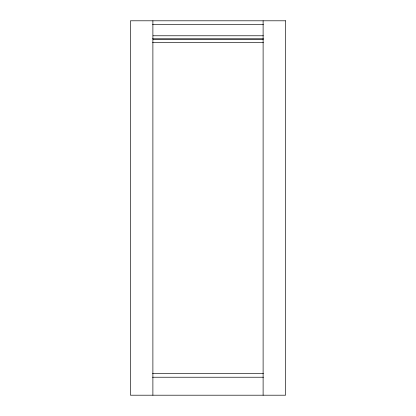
<?xml version="1.0" encoding="UTF-8"?>
<svg xmlns="http://www.w3.org/2000/svg" width="416" height="416" viewBox="0 0 416 416"><rect width="100%" height="100%" fill="white"/><g stroke="black" fill="none" stroke-linecap="round" stroke-linejoin="round"><path stroke-width="0.62" d="M152.568 24.544L263.432 24.544M153.109 35.776L263.323 35.776M152.568 38.771L263.432 38.771M153.109 39.52L263.323 39.52M152.568 42.515L263.432 42.515M152.568 373.485L263.432 373.485M152.568 377.229L263.432 377.229M263.11 20.8L263.11 395.2M152.89 20.8L152.89 395.2M285.574 20.8L130.426 20.8L130.426 395.2L285.574 395.2L285.574 20.8"/></g></svg>
